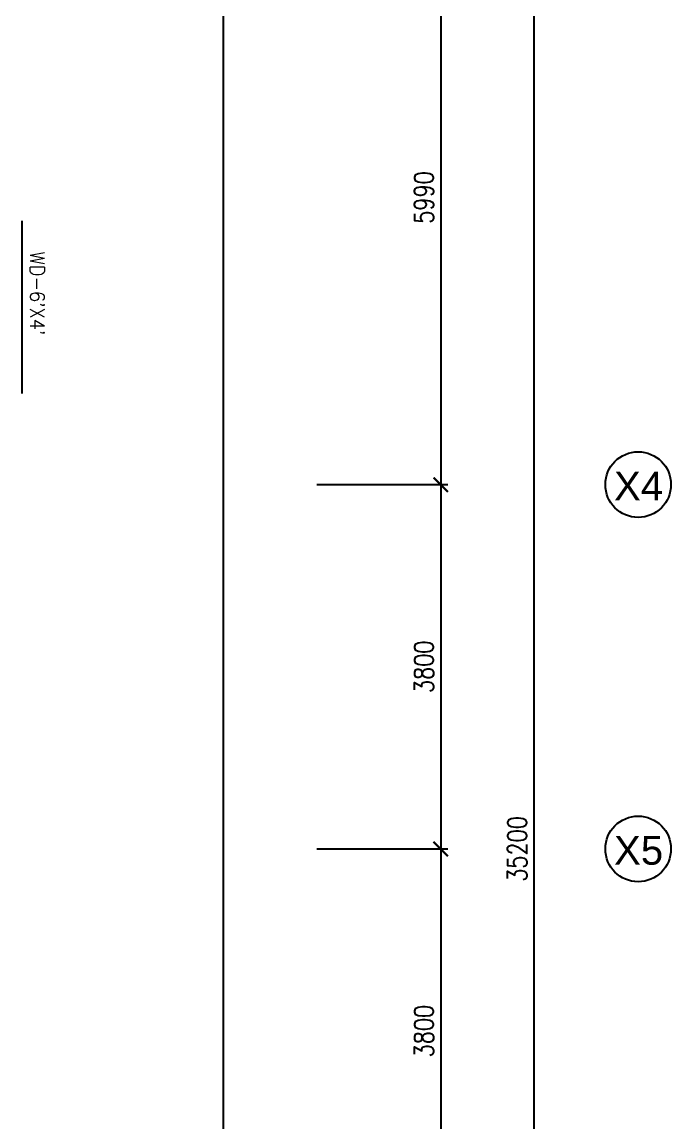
# Model space of a CAD drawing. Header units: millimetres. Extents: x -1288794 to 2153086, y -2701644 to -1335282.
# Drawn here: x 612052 to 618819, y -1494427 to -1482944 of the extents above; entities that cross this region are included whole.
import ezdxf
from ezdxf.enums import TextEntityAlignment as Align

# ---------------------------------------------------------------- set-up
doc = ezdxf.new("R2010")
doc.units = ezdxf.units.MM
doc.header["$LTSCALE"] = 100
doc.header["$PDMODE"] = 34
doc.linetypes.add('CENTER', pattern=[50.8, 31.75, -6.35, 6.35, -6.35])
for name, color, linetype in [('A-ANNO-DIMS', 1, 'Continuous'), ('A-ANNO-SYMB', 33, 'Continuous'), ('A-ANNO-TEXT', 8, 'Continuous'), ('A-AREA', 8, 'CENTER'), ('A-GLAZ', 5, 'Continuous')]:
    doc.layers.add(name, color=color, linetype=linetype)
doc.styles.add('ROMANS', font='romans.shx', dxfattribs={"width": 0.8})
doc.styles.add('SANSSERIF', font='sas_____.pfb')
doc.dimstyles.new('100 of DIM2', dxfattribs={"dimscale": 0, "dimtxt": 200, "dimasz": 150, "dimexe": 75, "dimexo": 200, "dimgap": 75, "dimtad": 1, "dimdec": 0, "dimrnd": 5, "dimzin": 0, "dimdsep": 46, "dimtxsty": 'ROMANS', "dimblk": 'ARCHTICK', "dimcen": 100, "dimclrd": 94, "dimclre": 94, "dimclrt": 2, "dimadec": 0, "dimazin": 0, "dimtfac": 1, "dimtdec": 0, "dimtofl": 0, "dimtmove": 2, "dimatfit": 3, "dimldrblk": 'OPEN90', "dimfxl": 75, "dimtolj": 1, "dimtzin": 0, "dimarcsym": 0})

# ---------------------------------------------------------------- blocks, each defined once
blk = doc.blocks.new('_ArchTick')
at = {"color": 0, "linetype": 'ByBlock', "const_width": 0.15}
blk.add_lwpolyline([(-0.5, -0.5), (0.5, 0.5)], dxfattribs=at)
blk = doc.blocks.new('*D196')
at = {"layer": 'A-ANNO-DIMS', "color": 94, "lineweight": -2, "ltscale": 3, "transparency": 16777216}
for p, q in [((615235, -1473969), (617465, -1473969)), ((617390, -1473969), (617390, -1509169)), ((615235, -1509169), (617465, -1509169))]:
    blk.add_line(p, q, dxfattribs=at)
at = {"layer": 'Defpoints', "color": 0, "ltscale": 3, "transparency": 16777216}
for p in [(615035, -1473969), (615035, -1509169), (617390, -1509169)]:
    blk.add_point(p, dxfattribs=at)
at = {"layer": 'A-ANNO-DIMS', "color": 94, "lineweight": -2, "ltscale": 3, "transparency": 16777216, "xscale": 150, "yscale": 150, "zscale": 150}
for p, rotation in [((617390, -1473969), 90), ((617390, -1509169), 270)]:
    blk.add_blockref('_ArchTick', p, dxfattribs=dict(at, rotation=rotation))
at = {"layer": 'A-ANNO-DIMS', "color": 2, "ltscale": 3, "transparency": 16777216, "insert": (617215, -1491569), "char_height": 200, "attachment_point": 5, "rotation": 90, "style": 'ROMANS'}
blk.add_mtext('\\A1;35200', dxfattribs=at)
blk = doc.blocks.new('_Open90')
at = {"color": 0, "linetype": 'ByBlock', "lineweight": -2}
for p, q in [((0, 0), (-1, 0)), ((-0.5, 0.5), (0, 0)), ((0, 0), (-0.5, -0.5))]:
    blk.add_line(p, q, dxfattribs=at)
blk = doc.blocks.new('*D199')
at = {"layer": 'A-ANNO-DIMS', "color": 94, "lineweight": -2, "ltscale": 3, "transparency": 16777216}
for p, q in [((615126, -1481779), (616493, -1481779)), ((616418, -1481779), (616418, -1487769)), ((615126, -1487769), (616493, -1487769))]:
    blk.add_line(p, q, dxfattribs=at)
at = {"layer": 'Defpoints', "color": 0, "ltscale": 3, "transparency": 16777216}
for p in [(614926, -1481779), (614926, -1487769), (616418, -1487769)]:
    blk.add_point(p, dxfattribs=at)
at = {"layer": 'A-ANNO-DIMS', "color": 94, "lineweight": -2, "ltscale": 3, "transparency": 16777216, "xscale": 150, "yscale": 150, "zscale": 150}
for p, rotation in [((616418, -1481779), 90), ((616418, -1487769), 270)]:
    blk.add_blockref('_ArchTick', p, dxfattribs=dict(at, rotation=rotation))
at = {"layer": 'A-ANNO-DIMS', "color": 2, "ltscale": 3, "transparency": 16777216, "insert": (616243, -1484774), "char_height": 200, "attachment_point": 5, "rotation": 90, "style": 'ROMANS'}
blk.add_mtext('\\A1;5990', dxfattribs=at)
blk = doc.blocks.new('*D200')
at = {"layer": 'A-ANNO-DIMS', "color": 94, "lineweight": -2, "ltscale": 3, "transparency": 16777216}
for p, q in [((615126, -1487769), (616493, -1487769)), ((616418, -1487769), (616418, -1491569)), ((615126, -1491569), (616493, -1491569))]:
    blk.add_line(p, q, dxfattribs=at)
at = {"layer": 'Defpoints', "color": 0, "ltscale": 3, "transparency": 16777216}
for p in [(614926, -1487769), (614926, -1491569), (616418, -1491569)]:
    blk.add_point(p, dxfattribs=at)
at = {"layer": 'A-ANNO-DIMS', "color": 94, "lineweight": -2, "ltscale": 3, "transparency": 16777216, "xscale": 150, "yscale": 150, "zscale": 150}
for p, rotation in [((616418, -1487769), 90), ((616418, -1491569), 270)]:
    blk.add_blockref('_ArchTick', p, dxfattribs=dict(at, rotation=rotation))
at = {"layer": 'A-ANNO-DIMS', "color": 2, "ltscale": 3, "transparency": 16777216, "insert": (616243, -1489669), "char_height": 200, "attachment_point": 5, "rotation": 90, "style": 'ROMANS'}
blk.add_mtext('\\A1;3800', dxfattribs=at)
blk = doc.blocks.new('*D201')
at = {"layer": 'A-ANNO-DIMS', "color": 94, "lineweight": -2, "ltscale": 3, "transparency": 16777216}
for p, q in [((615126, -1491569), (616493, -1491569)), ((616418, -1491569), (616418, -1495369)), ((615126, -1495369), (616493, -1495369))]:
    blk.add_line(p, q, dxfattribs=at)
at = {"layer": 'Defpoints', "color": 0, "ltscale": 3, "transparency": 16777216}
for p in [(614926, -1491569), (614926, -1495369), (616418, -1495369)]:
    blk.add_point(p, dxfattribs=at)
at = {"layer": 'A-ANNO-DIMS', "color": 94, "lineweight": -2, "ltscale": 3, "transparency": 16777216, "xscale": 150, "yscale": 150, "zscale": 150}
for p, rotation in [((616418, -1491569), 90), ((616418, -1495369), 270)]:
    blk.add_blockref('_ArchTick', p, dxfattribs=dict(at, rotation=rotation))
at = {"layer": 'A-ANNO-DIMS', "color": 2, "ltscale": 3, "transparency": 16777216, "insert": (616243, -1493469), "char_height": 200, "attachment_point": 5, "rotation": 90, "style": 'ROMANS'}
blk.add_mtext('\\A1;3800', dxfattribs=at)

msp = doc.modelspace()

# ---------------------------------------------------------------- linework, layer by layer
at = {"layer": 'A-ANNO-SYMB', "ltscale": 3}
for centre in [(618476.5, -1487768.6), (618476.5, -1491568.6)]:
    msp.add_circle(centre, 342.2, dxfattribs=at)
at = {"layer": 'A-AREA', "ltscale": 15}
msp.add_line((614151.9, -1512568.6), (614151.9, -1469568.6), dxfattribs=at)
at = {"layer": 'A-GLAZ', "ltscale": 3}
msp.add_line((612051.9, -1486818.6), (612051.9, -1485018.6), dxfattribs=at)

# ---------------------------------------------------------------- texts
at = {"layer": 'A-ANNO-TEXT', "style": 'ROMANS', "width": 0.9}
msp.add_text("WD-6'X4'", height=150, rotation=270, dxfattribs=at).set_placement((612136.9, -1485339.3))
at = {"layer": 'A-ANNO-TEXT', "style": 'SANSSERIF'}
for s, p in [('X4', (618481.1, -1487933.2)), ('X5', (618481.1, -1491733.2))]:
    msp.add_text(s, height=300, dxfattribs=at).set_placement(p, align=Align.CENTER)

# ---------------------------------------------------------------- dimensions: what is measured, and where the dimension line sits
at = {"layer": 'A-ANNO-DIMS', "ltscale": 3}
for base, p1, p2, picture, middle in [((617390.1, -1509168.6), (615034.9, -1473968.6), (615034.9, -1509168.6), '*D196', (617215.1, -1491568.6)), ((616417.6, -1487768.6), (614926, -1481778.6), (614926, -1487768.6), '*D199', (616242.6, -1484773.6)), ((616417.6, -1491568.6), (614926, -1487768.6), (614926, -1491568.6), '*D200', (616242.6, -1489668.6)), ((616417.6, -1495368.6), (614926, -1491568.6), (614926, -1495368.6), '*D201', (616242.6, -1493468.6))]:
    dim = msp.add_linear_dim(base=base, p1=p1, p2=p2, angle=90, dimstyle='100 of DIM2', override={"dimscale": 1}, dxfattribs=at)
    dim.commit()
    dim.dimension.update_dxf_attribs({"geometry": picture, "text_midpoint": middle})

doc.saveas('drawing.dxf')
